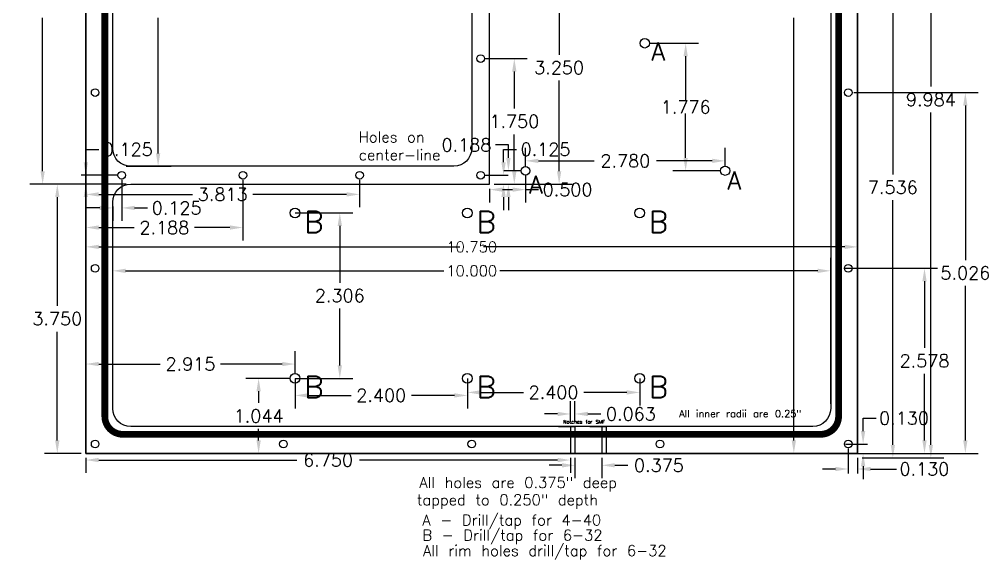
# Model space of a CAD drawing. Extents: x -100 to 12, y -2 to 69.
# Drawn here: x -1.3 to 12.2, y -1.86 to 5.67 of the extents above; entities that cross this region are included whole.
import ezdxf

# ---------------------------------------------------------------- set-up
doc = ezdxf.new("R2010")
doc.units = 0
doc.header["$MEASUREMENT"] = 0
for name, color, linetype in [('BOX', 1, 'CONTINUOUS'), ('BOXDWGTEXT', 7, 'CONTINUOUS'), ('BOXINTERIORHOLES', 7, 'CONTINUOUS'), ('DIMENSIONS', 7, 'CONTINUOUS')]:
    doc.layers.add(name, color=color, linetype=linetype)
doc.styles.get("Standard").update_dxf_attribs({"font": 'txt.shx'})
doc.dimstyles.get("Standard").update_dxf_attribs({"dimtxt": 0.18, "dimasz": 0.18, "dimexe": 0.18, "dimexo": 0.0625, "dimgap": 0.09, "dimtad": 0, "dimtih": 1, "dimtoh": 1, "dimdec": 4, "dimzin": 0, "dimdsep": 46, "dimtxsty": 'Standard', "dimcen": 0.09, "dimadec": 0, "dimazin": 0, "dimtfac": 1, "dimtdec": 4, "dimtofl": 0, "dimtmove": 0, "dimatfit": 3, "dimfxl": 0, "dimtolj": 1, "dimtzin": 0, "dimarcsym": 0})

# ---------------------------------------------------------------- blocks, each defined once
blk = doc.blocks.new('*D14')
at = {"layer": 'DIMENSIONS', "color": 0, "linetype": 'ByBlock'}
for p, q in [((0.1875, 8.125), (0.8121872915185049, 8.125)), ((0.632187291518505, 7.945), (0.6321872915185045, 6.055)), ((0.6321872915185042, 3.805), (0.6321872915185045, 5.695)), ((0.1875, 3.625), (0.812187291518504, 3.625))]:
    blk.add_line(p, q, dxfattribs=at)
for points in [[(0.632187291518505, 8.125), (0.6021872915184989, 7.945), (0.662187291518511, 7.945)], [(0.6321872915185041, 3.625), (0.6021872915184981, 3.805), (0.6621872915185102, 3.805)]]:
    blk.add_solid(points, dxfattribs=at)
at = {"layer": 'DIMENSIONS', "color": 0, "linetype": 'ByBlock', "insert": (0.6321872915185045, 5.875), "char_height": 0.18, "attachment_point": 5}
blk.add_mtext('\\A1;4.500', dxfattribs=at)
blk = doc.blocks.new('*D11')
at = {"layer": 'DIMENSIONS', "color": 0, "linetype": 'ByBlock'}
for p, q in [((-0.0625, 8.375, 1.25), (-1.15632886897841, 8.375, 1.25)), ((-0.9763288689784098, 8.195, 1.25), (-0.9763288689784102, 6.055, 1.25)), ((-0.9763288689784106, 3.555, 1.25), (-0.9763288689784102, 5.695, 1.25)), ((-0.0625, 3.375, 1.25), (-1.156328868978411, 3.375, 1.25))]:
    blk.add_line(p, q, dxfattribs=at)
for points in [[(-0.9763288689784098, 8.375, 1.25), (-1.006328868978416, 8.195, 1.25), (-0.9463288689784037, 8.195, 1.25)], [(-0.9763288689784106, 3.375, 1.25), (-1.006328868978417, 3.555, 1.25), (-0.9463288689784046, 3.555, 1.25)]]:
    blk.add_solid(points, dxfattribs=at)
at = {"layer": 'DIMENSIONS', "color": 0, "linetype": 'ByBlock', "insert": (-0.9763288689784102, 5.875, 1.25), "char_height": 0.18, "attachment_point": 5}
blk.add_mtext('\\A1;5.000', dxfattribs=at)
blk = doc.blocks.new('*D10')
at = {"layer": 'DIMENSIONS', "color": 0, "linetype": 'ByBlock'}
for p, q in [((-0.0625, 3.375), (-0.9523965572137232, 3.375)), ((-0.7723965572137231, 3.195), (-0.7723965572137235, 1.68)), ((-0.7723965572137238, -0.1949999999999997), (-0.7723965572137235, 1.320000000000001)), ((-0.4375, -0.3749999999999999), (-0.9523965572137238, -0.3749999999999998))]:
    blk.add_line(p, q, dxfattribs=at)
for points in [[(-0.7723965572137231, 3.375), (-0.8023965572137292, 3.195), (-0.7423965572137171, 3.195)], [(-0.7723965572137238, -0.3749999999999998), (-0.8023965572137298, -0.1949999999999997), (-0.7423965572137178, -0.1949999999999997)]]:
    blk.add_solid(points, dxfattribs=at)
at = {"layer": 'DIMENSIONS', "color": 0, "linetype": 'ByBlock', "insert": (-0.7723965572137235, 1.5), "char_height": 0.18, "attachment_point": 5}
blk.add_mtext('\\A1;3.750', dxfattribs=at)
blk = doc.blocks.new('*D9')
at = {"layer": 'DIMENSIONS', "color": 0, "linetype": 'ByBlock'}
for p, q in [((8.961066697490711, 12.125), (9.666547717281247, 12.125)), ((9.486547717281248, 11.945), (9.486547717281248, 6.055)), ((9.486547717281246, -0.1950000000000004), (9.486547717281248, 5.695)), ((8.961066697490711, -0.375), (9.666547717281246, -0.3750000000000002))]:
    blk.add_line(p, q, dxfattribs=at)
for points in [[(9.486547717281248, 12.125), (9.456547717281243, 11.945), (9.516547717281254, 11.945)], [(9.486547717281246, -0.3750000000000001), (9.45654771728124, -0.1950000000000004), (9.516547717281252, -0.1950000000000004)]]:
    blk.add_solid(points, dxfattribs=at)
at = {"layer": 'DIMENSIONS', "color": 0, "linetype": 'ByBlock', "insert": (9.486547717281248, 5.875), "char_height": 0.18, "attachment_point": 5}
blk.add_mtext('\\A1;12.500', dxfattribs=at)
blk = doc.blocks.new('*D6')
at = {"layer": 'BOXDWGTEXT', "color": 0, "linetype": 'ByBlock'}
for p, q in [((10.45136104526544, -0.06499999999999924), (10.45136104526544, 0.1150000000000008)), ((10.45136104526544, 0.1150000000000008), (10.63136104526544, 0.1150000000000008)), ((10.20482769649577, -0.2449999999999992), (10.51386104526544, -0.2449999999999992)), ((10.31982769649576, -0.375), (10.51386104526544, -0.375)), ((10.45136104526544, -0.555), (10.45136104526544, -0.735))]:
    blk.add_line(p, q, dxfattribs=at)
for points in [[(10.45136104526544, -0.2449999999999992), (10.48136104526545, -0.06499999999999924), (10.42136104526544, -0.06499999999999924)], [(10.45136104526544, -0.375), (10.48136104526545, -0.555), (10.42136104526544, -0.555)]]:
    blk.add_solid(points, dxfattribs=at)
at = {"layer": 'BOXDWGTEXT', "color": 0, "linetype": 'ByBlock', "insert": (11.02136104526544, 0.1150000000000009), "char_height": 0.18, "attachment_point": 5}
blk.add_mtext('\\A1;0.130', dxfattribs=at)
blk = doc.blocks.new('*D5')
at = {"layer": 'BOXDWGTEXT', "color": 0, "linetype": 'ByBlock'}
for p, q in [((10.19502167120375, 2.202999999999999), (11.48693675199416, 2.202999999999999)), ((11.30693675199416, 2.022999999999999), (11.30693675199416, 1.094)), ((11.30693675199416, -0.1950000000000001), (11.30693675199416, 0.7339999999999997)), ((10.37252167120374, -0.375), (11.48693675199416, -0.3750000000000001))]:
    blk.add_line(p, q, dxfattribs=at)
for points in [[(11.30693675199416, 2.202999999999999), (11.33693675199417, 2.022999999999999), (11.27693675199416, 2.022999999999999)], [(11.30693675199416, -0.3750000000000001), (11.33693675199417, -0.1950000000000001), (11.27693675199416, -0.1950000000000001)]]:
    blk.add_solid(points, dxfattribs=at)
at = {"layer": 'BOXDWGTEXT', "color": 0, "linetype": 'ByBlock', "insert": (11.30693675199416, 0.9139999999999996), "char_height": 0.18, "attachment_point": 5}
blk.add_mtext('\\A1;2.578', dxfattribs=at)
blk = doc.blocks.new('*D4')
at = {"layer": 'BOXDWGTEXT', "color": 0, "linetype": 'ByBlock'}
for p, q in [((10.3225, 4.651), (12.0556862189313, 4.651)), ((11.8756862189313, 4.471), (11.8756862189313, 2.318)), ((11.8756862189313, -0.1950000000000001), (11.8756862189313, 1.958)), ((10.4375, -0.375), (12.0556862189313, -0.3750000000000001))]:
    blk.add_line(p, q, dxfattribs=at)
for points in [[(11.8756862189313, 4.651), (11.90568621893131, 4.471), (11.8456862189313, 4.471)], [(11.8756862189313, -0.3750000000000001), (11.90568621893131, -0.1950000000000001), (11.8456862189313, -0.1950000000000001)]]:
    blk.add_solid(points, dxfattribs=at)
at = {"layer": 'BOXDWGTEXT', "color": 0, "linetype": 'ByBlock', "insert": (11.8756862189313, 2.138), "char_height": 0.18, "attachment_point": 5}
blk.add_mtext('\\A1;5.026', dxfattribs=at)
blk = doc.blocks.new('*D3')
at = {"layer": 'BOXDWGTEXT', "color": 0, "linetype": 'ByBlock'}
for p, q in [((10.3225, 7.098999999999999, 1.25), (11.04566561385327, 7.098999999999999, 1.25)), ((10.86566561385327, 6.919, 1.25), (10.86566561385327, 3.51075, 1.25)), ((10.86566561385327, -0.2575000000000001, 1.25), (10.86566561385327, 3.150749999999999, 1.25)), ((10.4375, -0.4375, 1.25), (11.04566561385327, -0.4375000000000001, 1.25))]:
    blk.add_line(p, q, dxfattribs=at)
for points in [[(10.86566561385327, 7.098999999999999, 1.25), (10.89566561385328, 6.919, 1.25), (10.83566561385326, 6.919, 1.25)], [(10.86566561385327, -0.4375000000000001, 1.25), (10.89566561385328, -0.2575000000000001, 1.25), (10.83566561385326, -0.2575000000000001, 1.25)]]:
    blk.add_solid(points, dxfattribs=at)
at = {"layer": 'BOXDWGTEXT', "color": 0, "linetype": 'ByBlock', "insert": (10.86566561385327, 3.33075, 1.25), "char_height": 0.18, "attachment_point": 5}
blk.add_mtext('\\A1;7.536', dxfattribs=at)
blk = doc.blocks.new('*D2')
at = {"layer": 'BOXDWGTEXT', "color": 0, "linetype": 'ByBlock'}
for p, q in [((10.3225, 9.546999999999999, 1.25), (11.57519097962233, 9.546999999999999, 1.25)), ((11.39519097962233, 9.366999999999999, 1.25), (11.39519097962233, 4.734749999999999, 1.25)), ((11.39519097962233, -0.2575000000000001, 1.25), (11.39519097962233, 4.37475, 1.25)), ((10.5, -0.4375, 1.25), (11.57519097962233, -0.4375000000000001, 1.25))]:
    blk.add_line(p, q, dxfattribs=at)
for points in [[(11.39519097962233, 9.546999999999999, 1.25), (11.42519097962234, 9.366999999999999, 1.25), (11.36519097962232, 9.366999999999999, 1.25)], [(11.39519097962233, -0.4375000000000001, 1.25), (11.42519097962234, -0.2575000000000001, 1.25), (11.36519097962232, -0.2575000000000001, 1.25)]]:
    blk.add_solid(points, dxfattribs=at)
at = {"layer": 'BOXDWGTEXT', "color": 0, "linetype": 'ByBlock', "insert": (11.39519097962233, 4.554749999999999, 1.25), "char_height": 0.18, "attachment_point": 5}
blk.add_mtext('\\A1;9.984', dxfattribs=at)
blk = doc.blocks.new('*D74')
at = {"layer": 'DIMENSIONS', "color": 0, "linetype": 'ByBlock'}
for p, q in [((10.245, -0.3074999999999992, 1.25), (10.245, -0.6558184145004182, 1.25)), ((10.375, -0.4375, 1.25), (10.375, -0.6558184145004182, 1.25)), ((10.065, -0.5933184145004182, 1.25), (9.885000000000002, -0.5933184145004181, 1.25)), ((10.555, -0.5933184145004183, 1.25), (10.735, -0.5933184145004183, 1.25)), ((10.735, -0.5933184145004183, 1.25), (10.915, -0.5933184145004183, 1.25))]:
    blk.add_line(p, q, dxfattribs=at)
for points in [[(10.245, -0.5933184145004182, 1.25), (10.065, -0.6233184145004242, 1.25), (10.065, -0.5633184145004122, 1.25)], [(10.375, -0.5933184145004182, 1.25), (10.555, -0.6233184145004244, 1.25), (10.555, -0.5633184145004123, 1.25)]]:
    blk.add_solid(points, dxfattribs=at)
at = {"layer": 'DIMENSIONS', "color": 0, "linetype": 'ByBlock', "insert": (11.305, -0.5933184145004183, 1.25), "char_height": 0.18, "attachment_point": 5}
blk.add_mtext('\\A1;0.130', dxfattribs=at)
blk = doc.blocks.new('*D75')
at = {"layer": 'DIMENSIONS', "color": 0, "linetype": 'ByBlock'}
for p, q in [((1.530757942277971e-17, 0.3125), (1.530757942277971e-17, 2.348087345958395)), ((10, 0.3124999999999999), (10, 2.348087345958395)), ((0.18, 2.168087345958395), (4.609999999999999, 2.168087345958395)), ((9.82, 2.168087345958395), (5.390000000000001, 2.168087345958395))]:
    blk.add_line(p, q, dxfattribs=at)
for points in [[(1.530757942277971e-17, 2.168087345958395), (0.18, 2.138087345958389), (0.18, 2.198087345958401)], [(10, 2.168087345958395), (9.82, 2.138087345958389), (9.82, 2.198087345958401)]]:
    blk.add_solid(points, dxfattribs=at)
at = {"layer": 'DIMENSIONS', "color": 0, "linetype": 'ByBlock', "insert": (5, 2.168087345958395), "char_height": 0.15, "attachment_point": 5}
blk.add_mtext('\\A1;10.000', dxfattribs=at)
blk = doc.blocks.new('*D107')
at = {"layer": 'DIMENSIONS', "color": 0, "linetype": 'ByBlock'}
for p, q in [((-0.375, 2.2655, -0.5), (-0.375, 2.681893453462743, -0.5)), ((10.375, 2.362790683827509, -0.5), (10.375, 2.681893453462743, -0.5)), ((-0.195, 2.501893453462742, -0.5), (4.835, 2.501893453462742, -0.5)), ((10.195, 2.501893453462742, -0.5), (5.165, 2.501893453462742, -0.5))]:
    blk.add_line(p, q, dxfattribs=at)
for points in [[(-0.375, 2.501893453462742, -0.5), (-0.195, 2.471893453462736, -0.5), (-0.195, 2.531893453462748, -0.5)], [(10.375, 2.501893453462742, -0.5), (10.195, 2.471893453462736, -0.5), (10.195, 2.531893453462748, -0.5)]]:
    blk.add_solid(points, dxfattribs=at)
at = {"layer": 'DIMENSIONS', "color": 0, "linetype": 'ByBlock', "insert": (5, 2.501893453462742, -0.5), "char_height": 0.15, "attachment_point": 5}
blk.add_mtext('\\A1;10.750', dxfattribs=at)
blk = doc.blocks.new('*D81')
at = {"layer": 'DIMENSIONS', "color": 0, "linetype": 'ByBlock'}
for p, q in [((0.125, 3.4375), (0.125, 2.864798720977812)), ((-0.18, 3.044798720977812), (-0.36, 3.044798720977812)), ((-4.592273826833914e-17, 3.0625), (-4.592273826833914e-17, 2.864798720977812)), ((0.3049999999999999, 3.044798720977812), (0.4849999999999999, 3.044798720977812))]:
    blk.add_line(p, q, dxfattribs=at)
for points in [[(-4.592273826833914e-17, 3.044798720977812), (-0.18, 3.014798720977806), (-0.18, 3.074798720977818)], [(0.125, 3.044798720977812), (0.3049999999999999, 3.014798720977806), (0.3049999999999999, 3.074798720977818)]]:
    blk.add_solid(points, dxfattribs=at)
at = {"layer": 'DIMENSIONS', "color": 0, "linetype": 'ByBlock', "insert": (0.89, 3.044798720977812), "char_height": 0.18, "attachment_point": 5}
blk.add_mtext('\\A1;0.125', dxfattribs=at)
blk = doc.blocks.new('*D82')
at = {"layer": 'DIMENSIONS', "color": 0, "linetype": 'ByBlock'}
for p, q in [((-0.3749999999999998, 3.68), (-0.3749999999999998, 3.86)), ((-0.3749999999999998, 3.86), (-0.1949999999999998, 3.86)), ((0.06249999999999995, 3.5), (-0.4374999999999998, 3.5)), ((0.1875, 3.375), (-0.4374999999999998, 3.375)), ((-0.3749999999999998, 3.195), (-0.3749999999999998, 3.015))]:
    blk.add_line(p, q, dxfattribs=at)
for points in [[(-0.3749999999999998, 3.5), (-0.3449999999999938, 3.68), (-0.4050000000000058, 3.68)], [(-0.3749999999999998, 3.375), (-0.3449999999999938, 3.195), (-0.4050000000000059, 3.195)]]:
    blk.add_solid(points, dxfattribs=at)
at = {"layer": 'DIMENSIONS', "color": 0, "linetype": 'ByBlock', "insert": (0.2100000000000002, 3.86), "char_height": 0.18, "attachment_point": 5}
blk.add_mtext('\\A1;0.125', dxfattribs=at)
blk = doc.blocks.new('*D83')
at = {"layer": 'DIMENSIONS', "color": 0, "linetype": 'ByBlock'}
for p, q in [((1.812500000000003, 3.4375), (1.812500000000003, 2.591232293110625)), ((-0.375, 3.312500000000001), (-0.3750000000000002, 2.591232293110626)), ((-0.1950000000000001, 2.771232293110626), (0.2987500000000015, 2.771232293110626)), ((1.632500000000003, 2.771232293110625), (1.138750000000001, 2.771232293110625))]:
    blk.add_line(p, q, dxfattribs=at)
for points in [[(-0.3750000000000002, 2.771232293110626), (-0.1950000000000002, 2.74123229311062), (-0.1950000000000001, 2.801232293110632)], [(1.812500000000003, 2.771232293110625), (1.632500000000003, 2.741232293110619), (1.632500000000003, 2.801232293110631)]]:
    blk.add_solid(points, dxfattribs=at)
at = {"layer": 'DIMENSIONS', "color": 0, "linetype": 'ByBlock', "insert": (0.7187500000000014, 2.771232293110625), "char_height": 0.18, "attachment_point": 5}
blk.add_mtext('\\A1;2.188', dxfattribs=at)
blk = doc.blocks.new('*D84')
at = {"layer": 'DIMENSIONS', "color": 0, "linetype": 'ByBlock'}
for p, q in [((3.437500000000003, 3.4375), (3.437500000000003, 3.053207087356775)), ((-0.375, 3.3125), (-0.375, 3.053207087356775)), ((-0.195, 3.233207087356775), (1.111250000000002, 3.233207087356775)), ((3.257500000000003, 3.233207087356775), (1.951250000000002, 3.233207087356775))]:
    blk.add_line(p, q, dxfattribs=at)
for points in [[(-0.375, 3.233207087356775), (-0.195, 3.203207087356769), (-0.195, 3.263207087356781)], [(3.437500000000003, 3.233207087356775), (3.257500000000003, 3.203207087356769), (3.257500000000003, 3.263207087356781)]]:
    blk.add_solid(points, dxfattribs=at)
at = {"layer": 'DIMENSIONS', "color": 0, "linetype": 'ByBlock', "insert": (1.531250000000002, 3.233207087356775), "char_height": 0.18, "attachment_point": 5}
blk.add_mtext('\\A1;3.813', dxfattribs=at)
blk = doc.blocks.new('*D85')
at = {"layer": 'DIMENSIONS', "color": 0, "linetype": 'ByBlock'}
for p, q in [((5.443309694721387, 3.68), (5.443309694721387, 3.86)), ((5.443309694721387, 3.86), (5.623309694721387, 3.86)), ((5.187500000000006, 3.5), (5.505809694721387, 3.5)), ((5.312500000000006, 3.375), (5.505809694721387, 3.375)), ((5.443309694721387, 3.195), (5.443309694721387, 3.015))]:
    blk.add_line(p, q, dxfattribs=at)
for points in [[(5.443309694721387, 3.5), (5.473309694721393, 3.68), (5.413309694721382, 3.68)], [(5.443309694721387, 3.375), (5.473309694721393, 3.195), (5.413309694721382, 3.195)]]:
    blk.add_solid(points, dxfattribs=at)
at = {"layer": 'DIMENSIONS', "color": 0, "linetype": 'ByBlock', "insert": (6.028309694721387, 3.86), "char_height": 0.18, "attachment_point": 5}
blk.add_mtext('\\A1;0.125', dxfattribs=at)
blk = doc.blocks.new('*D86')
at = {"layer": 'DIMENSIONS', "color": 0, "linetype": 'ByBlock'}
for p, q in [((5.187500000000006, 5.125, 1.25), (5.773139357720138, 5.125, 1.25)), ((5.593139357720138, 4.945, 1.25), (5.593139357720138, 4.43, 1.25)), ((5.593139357720138, 3.555, 1.25), (5.593139357720138, 4.07, 1.25)), ((5.312500000000006, 3.375, 1.25), (5.773139357720138, 3.375, 1.25))]:
    blk.add_line(p, q, dxfattribs=at)
for points in [[(5.593139357720138, 5.125, 1.25), (5.623139357720143, 4.945, 1.25), (5.563139357720131, 4.945, 1.25)], [(5.593139357720138, 3.375, 1.25), (5.623139357720143, 3.555, 1.25), (5.563139357720131, 3.555, 1.25)]]:
    blk.add_solid(points, dxfattribs=at)
at = {"layer": 'DIMENSIONS', "color": 0, "linetype": 'ByBlock', "insert": (5.593139357720138, 4.25, 1.25), "char_height": 0.18, "attachment_point": 5}
blk.add_mtext('\\A1;1.750', dxfattribs=at)
blk = doc.blocks.new('*D87')
at = {"layer": 'DIMENSIONS', "color": 0, "linetype": 'ByBlock'}
for p, q in [((5.187500000000006, 6.625, 1.25), (6.397429620214934, 6.625, 1.25)), ((6.217429620214935, 6.444999999999999, 1.25), (6.217429620214935, 5.18, 1.25)), ((6.217429620214935, 3.555, 1.25), (6.217429620214935, 4.82, 1.25)), ((5.312500000000006, 3.375, 1.25), (6.397429620214934, 3.375, 1.25))]:
    blk.add_line(p, q, dxfattribs=at)
for points in [[(6.217429620214935, 6.625, 1.25), (6.24742962021494, 6.444999999999999, 1.25), (6.187429620214928, 6.444999999999999, 1.25)], [(6.217429620214935, 3.375, 1.25), (6.24742962021494, 3.555, 1.25), (6.187429620214928, 3.555, 1.25)]]:
    blk.add_solid(points, dxfattribs=at)
at = {"layer": 'DIMENSIONS', "color": 0, "linetype": 'ByBlock', "insert": (6.217429620214935, 5, 1.25), "char_height": 0.18, "attachment_point": 5}
blk.add_mtext('\\A1;3.250', dxfattribs=at)
blk = doc.blocks.new('*D88')
at = {"layer": 'DIMENSIONS', "color": 0, "linetype": 'ByBlock'}
for p, q in [((-0.375, -0.4375), (-0.375, -0.6485656572965091)), ((-0.195, -0.4685656572965091), (2.56500043675483, -0.4685656572965091)), ((6.19500087350966, -0.4685656572965091), (3.43500043675483, -0.4685656572965091)), ((6.375000873509659, -0.4375), (6.375000873509659, -0.6485656572965091))]:
    blk.add_line(p, q, dxfattribs=at)
for points in [[(-0.375, -0.4685656572965091), (-0.195, -0.498565657296515), (-0.195, -0.4385656572965031)], [(6.375000873509659, -0.4685656572965091), (6.19500087350966, -0.498565657296515), (6.19500087350966, -0.4385656572965031)]]:
    blk.add_solid(points, dxfattribs=at)
at = {"layer": 'DIMENSIONS', "color": 0, "linetype": 'ByBlock', "insert": (3.00000043675483, -0.4685656572965091), "char_height": 0.18, "attachment_point": 5}
blk.add_mtext('\\A1;6.750', dxfattribs=at)
blk = doc.blocks.new('*D95')
at = {"layer": 'BOXINTERIORHOLES', "color": 0, "linetype": 'ByBlock'}
for p, q in [((2.54, 2.975000000000001), (3.342766807264071, 2.975000000000001)), ((3.162766807264071, 2.795000000000001), (3.162766807264071, 2.002000000000001)), ((3.16276680726407, 0.8490000000000005), (3.16276680726407, 1.642000000000001)), ((2.54, 0.6690000000000005), (3.34276680726407, 0.6690000000000004))]:
    blk.add_line(p, q, dxfattribs=at)
for points in [[(3.162766807264071, 2.975000000000001), (3.132766807264065, 2.795000000000001), (3.192766807264077, 2.795000000000001)], [(3.16276680726407, 0.6690000000000004), (3.132766807264064, 0.8490000000000005), (3.192766807264076, 0.8490000000000005)]]:
    blk.add_solid(points, dxfattribs=at)
at = {"layer": 'BOXINTERIORHOLES', "color": 0, "linetype": 'ByBlock', "insert": (3.162766807264071, 1.822000000000001), "char_height": 0.18, "attachment_point": 5}
blk.add_mtext('\\A1;2.306', dxfattribs=at)
blk = doc.blocks.new('*D94')
at = {"layer": 'BOXINTERIORHOLES', "color": 0, "linetype": 'ByBlock'}
for p, q in [((2.54, 0.6690000000000005), (2.54, 0.2519818014519665)), ((4.940000000000002, 0.6690000000000005), (4.940000000000002, 0.2519818014519665)), ((2.72, 0.4319818014519665), (3.320000000000001, 0.4319818014519665)), ((4.760000000000002, 0.4319818014519665), (4.160000000000001, 0.4319818014519665))]:
    blk.add_line(p, q, dxfattribs=at)
for points in [[(2.54, 0.4319818014519665), (2.72, 0.4019818014519605), (2.72, 0.4619818014519725)], [(4.940000000000002, 0.4319818014519665), (4.760000000000002, 0.4019818014519605), (4.760000000000002, 0.4619818014519725)]]:
    blk.add_solid(points, dxfattribs=at)
at = {"layer": 'BOXINTERIORHOLES', "color": 0, "linetype": 'ByBlock', "insert": (3.740000000000001, 0.4319818014519665), "char_height": 0.18, "attachment_point": 5}
blk.add_mtext('\\A1;2.400', dxfattribs=at)
blk = doc.blocks.new('*D96')
at = {"layer": 'BOXINTERIORHOLES', "color": 0, "linetype": 'ByBlock'}
for p, q in [((4.940000000000002, 0.6690000000000005), (4.940000000000002, 0.2938696642258109)), ((7.340000000000001, 0.6690000000000005), (7.340000000000001, 0.2938696642258109)), ((5.120000000000002, 0.4738696642258109), (5.720000000000002, 0.4738696642258109)), ((7.16, 0.4738696642258109), (6.560000000000001, 0.4738696642258109))]:
    blk.add_line(p, q, dxfattribs=at)
for points in [[(4.940000000000002, 0.4738696642258109), (5.120000000000002, 0.4438696642258049), (5.120000000000002, 0.5038696642258169)], [(7.340000000000001, 0.4738696642258109), (7.16, 0.4438696642258049), (7.16, 0.5038696642258169)]]:
    blk.add_solid(points, dxfattribs=at)
at = {"layer": 'BOXINTERIORHOLES', "color": 0, "linetype": 'ByBlock', "insert": (6.140000000000001, 0.4738696642258109), "char_height": 0.18, "attachment_point": 5}
blk.add_mtext('\\A1;2.400', dxfattribs=at)
blk = doc.blocks.new('*D97')
at = {"layer": 'BOXINTERIORHOLES', "color": 0, "linetype": 'ByBlock'}
for p, q in [((2.4775, 0.6690000000000005), (1.851831922128183, 0.6690000000000006)), ((2.031831922128184, 0.4890000000000006), (2.031831922128184, 0.3270000000000002)), ((2.031831922128184, -0.1950000000000001), (2.031831922128184, -0.03299999999999979)), ((-0.3125, -0.375), (2.211831922128184, -0.3750000000000002))]:
    blk.add_line(p, q, dxfattribs=at)
for points in [[(2.031831922128184, 0.6690000000000006), (2.06183192212819, 0.4890000000000006), (2.001831922128178, 0.4890000000000006)], [(2.031831922128184, -0.3750000000000002), (2.06183192212819, -0.1950000000000001), (2.001831922128178, -0.1950000000000001)]]:
    blk.add_solid(points, dxfattribs=at)
at = {"layer": 'BOXINTERIORHOLES', "color": 0, "linetype": 'ByBlock', "insert": (2.031831922128184, 0.1470000000000002), "char_height": 0.18, "attachment_point": 5}
blk.add_mtext('\\A1;1.044', dxfattribs=at)
blk = doc.blocks.new('*D98')
at = {"layer": 'BOXINTERIORHOLES', "color": 0, "linetype": 'ByBlock'}
for p, q in [((-0.375, -0.3125), (-0.375, 1.049160832057932)), ((2.54, 0.7315000000000005), (2.54, 1.049160832057932)), ((-0.195, 0.8691608320579318), (0.6625000000000001, 0.8691608320579318)), ((2.36, 0.8691608320579318), (1.5025, 0.8691608320579318))]:
    blk.add_line(p, q, dxfattribs=at)
for points in [[(-0.375, 0.8691608320579318), (-0.195, 0.8391608320579258), (-0.195, 0.8991608320579378)], [(2.54, 0.8691608320579318), (2.36, 0.8391608320579258), (2.36, 0.8991608320579378)]]:
    blk.add_solid(points, dxfattribs=at)
at = {"layer": 'BOXINTERIORHOLES', "color": 0, "linetype": 'ByBlock', "insert": (1.0825, 0.8691608320579318), "char_height": 0.18, "attachment_point": 5}
blk.add_mtext('\\A1;2.915', dxfattribs=at)
blk = doc.blocks.new('*D99')
at = {"layer": 'BOXINTERIORHOLES', "color": 0, "linetype": 'ByBlock'}
for p, q in [((5.750005034043919, 3.500033193214579), (5.750005034043919, 3.119812618412042)), ((5.250000000000006, 3.3125), (5.250000000000006, 3.119812618412042)), ((5.430000000000006, 3.299812618412043), (5.570005034043919, 3.299812618412043)), ((5.750005034043919, 3.299812618412043), (5.930005034043918, 3.299812618412043))]:
    blk.add_line(p, q, dxfattribs=at)
for points in [[(5.250000000000006, 3.299812618412043), (5.430000000000006, 3.269812618412037), (5.430000000000006, 3.329812618412049)], [(5.750005034043919, 3.299812618412043), (5.570005034043919, 3.269812618412037), (5.570005034043919, 3.329812618412049)]]:
    blk.add_solid(points, dxfattribs=at)
at = {"layer": 'BOXINTERIORHOLES', "color": 0, "linetype": 'ByBlock', "insert": (6.335005034043919, 3.299812618412043), "char_height": 0.18, "attachment_point": 5}
blk.add_mtext('\\A1;0.500', dxfattribs=at)
blk = doc.blocks.new('*D100')
at = {"layer": 'BOXINTERIORHOLES', "color": 0, "linetype": 'ByBlock'}
for p, q in [((5.511390343140165, 3.922533193214579, 1.25), (5.331390343140165, 3.922533193214579, 1.25)), ((5.511390343140165, 3.742533193214579, 1.25), (5.511390343140165, 3.922533193214579, 1.25)), ((5.687505034043919, 3.562533193214579, 1.25), (5.448890343140165, 3.562533193214579, 1.25)), ((5.312500000000006, 3.375, 1.25), (5.573890343140165, 3.375, 1.25)), ((5.511390343140165, 3.195, 1.25), (5.511390343140165, 3.015, 1.25))]:
    blk.add_line(p, q, dxfattribs=at)
for points in [[(5.511390343140165, 3.562533193214579, 1.25), (5.541390343140171, 3.742533193214579, 1.25), (5.481390343140159, 3.742533193214579, 1.25)], [(5.511390343140165, 3.375, 1.25), (5.54139034314017, 3.195, 1.25), (5.481390343140158, 3.195, 1.25)]]:
    blk.add_solid(points, dxfattribs=at)
at = {"layer": 'BOXINTERIORHOLES', "color": 0, "linetype": 'ByBlock', "insert": (4.926390343140165, 3.922533193214579, 1.25), "char_height": 0.18, "attachment_point": 5}
blk.add_mtext('\\A1;0.188', dxfattribs=at)
blk = doc.blocks.new('*D109')
at = {"layer": 'BOXINTERIORHOLES', "color": 0, "linetype": 'ByBlock'}
for p, q in [((5.750005034043919, 3.625033193214579, -0.0625), (5.750005034043919, 3.880340904136379, -0.0625)), ((8.53000503404392, 3.625033193214579, -0.0625), (8.53000503404392, 3.880340904136379, -0.0625)), ((5.930005034043918, 3.700340904136379, -0.0625), (6.70500503404392, 3.700340904136379, -0.0625)), ((8.350005034043921, 3.700340904136379, -0.0625), (7.575005034043919, 3.700340904136379, -0.0625))]:
    blk.add_line(p, q, dxfattribs=at)
for points in [[(5.750005034043919, 3.700340904136379, -0.0625), (5.930005034043918, 3.670340904136373, -0.0625), (5.930005034043918, 3.730340904136385, -0.0625)], [(8.53000503404392, 3.700340904136379, -0.0625), (8.350005034043921, 3.670340904136373, -0.0625), (8.350005034043921, 3.730340904136385, -0.0625)]]:
    blk.add_solid(points, dxfattribs=at)
at = {"layer": 'BOXINTERIORHOLES', "color": 0, "linetype": 'ByBlock', "insert": (7.14000503404392, 3.700340904136379, -0.0625), "char_height": 0.18, "attachment_point": 5}
blk.add_mtext('\\A1;2.780', dxfattribs=at)
blk = doc.blocks.new('*D108')
at = {"layer": 'BOXINTERIORHOLES', "color": 0, "linetype": 'ByBlock'}
for p, q in [((7.47291047000025, 5.338425254530968, -0.0625), (8.159762336557586, 5.338425254530968, -0.0625)), ((7.979762336557586, 5.158425254530968, -0.0625), (7.979762336557586, 4.540479223872773, -0.0625)), ((7.979762336557586, 3.742533193214579, -0.0625), (7.979762336557586, 4.360479223872773, -0.0625)), ((8.46750503404392, 3.562533193214579, -0.0625), (7.799762336557587, 3.562533193214579, -0.0625))]:
    blk.add_line(p, q, dxfattribs=at)
for points in [[(7.979762336557586, 5.338425254530968, -0.0625), (7.949762336557581, 5.158425254530968, -0.0625), (8.009762336557593, 5.158425254530968, -0.0625)], [(7.979762336557586, 3.562533193214579, -0.0625), (7.949762336557581, 3.742533193214579, -0.0625), (8.009762336557593, 3.742533193214579, -0.0625)]]:
    blk.add_solid(points, dxfattribs=at)
at = {"layer": 'BOXINTERIORHOLES', "color": 0, "linetype": 'ByBlock', "insert": (7.979762336557586, 4.450479223872773, -0.0625), "char_height": 0.18, "attachment_point": 5}
blk.add_mtext('\\A1;1.776', dxfattribs=at)
blk = doc.blocks.new('*D105')
at = {"layer": 'BOXDWGTEXT', "color": 0, "linetype": 'ByBlock'}
for p, q in [((6.375000873509659, 0.0625, 1.25), (6.375000873509659, 0.3536091255974625, 1.25)), ((6.43750087350966, 0.0625, 1.25), (6.43750087350966, 0.3536091255974625, 1.25)), ((6.19500087350966, 0.1736091255974625, 1.25), (6.015000873509659, 0.1736091255974625, 1.25)), ((6.61750087350966, 0.1736091255974625, 1.25), (6.79750087350966, 0.1736091255974625, 1.25))]:
    blk.add_line(p, q, dxfattribs=at)
for points in [[(6.375000873509659, 0.1736091255974625, 1.25), (6.19500087350966, 0.1436091255974565, 1.25), (6.19500087350966, 0.2036091255974685, 1.25)], [(6.43750087350966, 0.1736091255974625, 1.25), (6.61750087350966, 0.1436091255974565, 1.25), (6.61750087350966, 0.2036091255974685, 1.25)]]:
    blk.add_solid(points, dxfattribs=at)
at = {"layer": 'BOXDWGTEXT', "color": 0, "linetype": 'ByBlock', "insert": (7.21750087350966, 0.1736091255974625, 1.25), "char_height": 0.18, "attachment_point": 5}
blk.add_mtext('\\A1;0.063', dxfattribs=at)
blk = doc.blocks.new('*D106')
at = {"layer": 'BOXDWGTEXT', "color": 0, "linetype": 'ByBlock'}
for p, q in [((6.43750087350966, -0.4375, 1.25), (6.43750087350966, -0.7220026525929659, 1.25)), ((6.812500873509659, -0.4375, 1.25), (6.812500873509659, -0.7220026525929659, 1.25)), ((6.25750087350966, -0.542002652592966, 1.25), (6.07750087350966, -0.542002652592966, 1.25)), ((6.992500873509659, -0.542002652592966, 1.25), (7.172500873509659, -0.542002652592966, 1.25))]:
    blk.add_line(p, q, dxfattribs=at)
for points in [[(6.43750087350966, -0.542002652592966, 1.25), (6.25750087350966, -0.572002652592972, 1.25), (6.25750087350966, -0.51200265259296, 1.25)], [(6.812500873509659, -0.542002652592966, 1.25), (6.992500873509659, -0.572002652592972, 1.25), (6.992500873509659, -0.51200265259296, 1.25)]]:
    blk.add_solid(points, dxfattribs=at)
at = {"layer": 'BOXDWGTEXT', "color": 0, "linetype": 'ByBlock', "insert": (7.607500873509659, -0.542002652592966, 1.25), "char_height": 0.18, "attachment_point": 5}
blk.add_mtext('\\A1;0.375', dxfattribs=at)

msp = doc.modelspace()

# ---------------------------------------------------------------- linework, layer by layer
at = {"layer": 'BOX'}
for p, q in [((6.375000873509659, 0, 1.25), (6.375000873509659, -0.375, 1.25)), ((6.375187300358307, 0, 1.25), (6.375187300358307, 0, 1.102289725654398)), ((6.43750087350966, 0, 1.25), (6.43750087350966, -0.375, 1.25)), ((6.437687300358307, 0, 1.25), (6.437687300358307, 0, 0.9986616217417089)), ((6.812500873509659, 0, 1.25), (6.812500873509659, -0.375, 1.25)), ((6.812500873509659, 0, 1.25), (6.812500873509659, 0, 1.102289725654398)), ((6.87500087350966, 0, 1.25), (6.87500087350966, -0.375, 1.25)), ((6.875000873509659, 0, 1.25), (6.875000873509659, 0, 0.9986616217417089))]:
    msp.add_line(p, q, dxfattribs=at)
msp.add_lwpolyline([(-0.375, -0.375), (10.375, -0.375), (10.375, 12.125), (-0.375, 12.125)], close=True, dxfattribs=at)
at = {"layer": 'BOX', "const_width": 0.09400000000000001, "elevation": 1.25}
msp.add_lwpolyline([(0.1399999999999999, 11.86), (9.86, 11.86, -0.414213562373095), (10.11, 11.61), (10.11, 0.14, -0.414213562373095), (9.86, -0.11), (0.14, -0.11, -0.414213562373095), (-0.11, 0.14), (-0.1100000000000001, 11.61, -0.414213562373095)], format="xyb", close=True, dxfattribs=at)
at = {"layer": 'BOX'}
msp.add_lwpolyline([(2.414523148089152, 8.375), (0.25, 8.375, -0.414213562373095), (1.430431275760664e-17, 8.625), (-4.592273826833914e-17, 11.5, -0.414213562373095), (0.25, 11.75), (9.75, 11.75, -0.414213562373095), (10, 11.5), (10, 0.25, -0.414213562373095), (9.75, 3.061515884555943e-17), (0.25, 7.850040729630621e-19, -0.414213562373095), (1.530757942277971e-17, 0.25), (-4.592273826833914e-17, 3.125, -0.414213562373095), (0.25, 3.375), (2.698028302728327, 3.375)], format="xyb", dxfattribs=at)
msp.add_lwpolyline([(2.698028302728327, 3.375), (5.250000000000006, 3.375), (5.250000000000006, 8.375), (2.414523148089152, 8.375)], dxfattribs=at)
at = {"layer": 'BOX', "elevation": 1.25}
msp.add_lwpolyline([(0.2499999999999999, 8.125), (4.750000000000006, 8.125, -0.414213562373095), (5.000000000000006, 7.875), (5.000000000000006, 3.875, -0.414213562373095), (4.750000000000006, 3.625), (0.2499999999999999, 3.625, -0.414213562373095), (-7.653789711389856e-18, 3.875), (-6.888410740250871e-17, 7.875, -0.414213562373095)], format="xyb", close=True, dxfattribs=at)
at = {"layer": 'BOX'}
for centre, radius in [((7.41041047000025, 5.338425254530968), 0.06565262443420039), ((5.125000000000006, 5.125, 1.25), 0.05300000000000082), ((-0.245000000000001, 4.651, 1.25), 0.05300000000000082), ((10.245, 4.651, 1.25), 0.05300000000000082), ((0.125, 3.5), 0.05300000000000081), ((1.812500000000003, 3.5), 0.05300000000000082), ((3.437500000000003, 3.5), 0.05300000000000082), ((5.125000000000006, 3.5, 1.25), 0.05300000000000082), ((5.750005034043919, 3.562533193214579), 0.0600000000000005), ((8.53000503404392, 3.562533193214579), 0.06400294598201128), ((2.54, 2.975000000000001), 0.06778935404957487), ((4.940000000000002, 2.975000000000001), 0.06778935404957487), ((7.340000000000001, 2.975000000000001), 0.06778935404957487), ((-0.245000000000001, 2.202999999999999, 1.25), 0.05300000000000082), ((10.245, 2.202999999999999, 1.25), 0.05300000000000082), ((2.54, 0.6690000000000005), 0.06778935404957487), ((4.940000000000002, 0.6690000000000005), 0.06778935404957487), ((7.340000000000001, 0.6690000000000005), 0.06778935404957487), ((-0.245, -0.2449999999999992, 1.25), 0.05299999999999994), ((2.3775, -0.2449999999999992, 1.25), 0.05299999999999994), ((5, -0.2449999999999992, 1.25), 0.05299999999999994), ((7.6225, -0.2449999999999992, 1.25), 0.05299999999999994), ((10.245, -0.2449999999999992, 1.25), 0.05300000000000082)]:
    msp.add_circle(centre, radius, dxfattribs=at)
at = {"layer": 'BOX', "extrusion": (0, -1, 0)}
for centre, radius, start, end in [((6.322654764624225, 0.9999448979174602), 0.1150396934764523, 62.82904202196406, 359.360848142358), ((6.759968337775578, 0.9999448979174602), 0.1150396934764518, 62.82904202196445, 359.3608481423584)]:
    msp.add_arc(centre, radius, start, end, dxfattribs=at)

# ---------------------------------------------------------------- texts
at = {"layer": 'BOX'}
msp.add_text('Notches for SMF', height=0.04999999999999988, dxfattribs=at).set_placement((6.273876054284484, 0.03851513503424553, 1.25))
at = {"layer": 'BOXDWGTEXT'}
for s, height, p in [('A', 0.25, (7.501828139326694, 5.099068898888543)), ('A', 0.25, (8.562043843600781, 3.300488686280718)), ('A', 0.25, (5.797910043171912, 3.243691416408891)), ('B', 0.3, (2.665194299300887, 2.699562899711173)), ('B', 0.3, (5.065194299300886, 2.699562899711173)), ('B', 0.3, (7.465194299300887, 2.699562899711173)), ('B', 0.3, (2.665194299300887, 0.3995628997111726)), ('B', 0.3, (5.065194299300886, 0.3995628997111726)), ('B', 0.3, (7.465194299300887, 0.3995628997111726)), ('All inner radii are 0.25"', 0.1, (7.888966682389123, 0.1273577014364426)), ('A - Drill/tap for 4-40', 0.15, (4.31379834722369, -1.380381450054696)), ('B - Drill/tap for 6-32', 0.15, (4.31379834722369, -1.590168312134728)), ('All rim holes drill/tap for 6-32', 0.15, (4.32048518296357, -1.806022137579853))]:
    msp.add_text(s, height=height, dxfattribs=at).set_placement(p)
at = {"layer": 'DIMENSIONS'}
for s, height, p in [('Holes on', 0.1500000000000002, (3.425847707513193, 3.958390376435954)), ('center-line', 0.1500000000000002, (3.425847707513193, 3.708390476435954)), ('All holes are 0.375" deep', 0.15, (4.27028574998082, -0.8562497273174525)), ('tapped to 0.250" depth', 0.15, (4.236146118310796, -1.097880148643278))]:
    msp.add_text(s, height=height, dxfattribs=at).set_placement(p)

# ---------------------------------------------------------------- dimensions: what is measured, and where the dimension line sits
at = {"layer": 'BOXDWGTEXT'}
for base, p1, p2, picture, middle in [((11.39519097962233, 9.546999999999999, 1.25), (10.4375, -0.4375, 1.25), (10.26, 9.546999999999999, 1.25), '*D2', (11.39519097962233, 4.554749999999999, 1.25)), ((10.86566561385327, 7.098999999999999, 1.25), (10.375, -0.4375, 1.25), (10.26, 7.098999999999999, 1.25), '*D3', (10.86566561385327, 3.33075, 1.25)), ((11.8756862189313, 4.651), (10.375, -0.375), (10.26, 4.651, 1.25), '*D4', (11.8756862189313, 2.138)), ((11.30693675199416, 2.202999999999999), (10.31002167120374, -0.375), (10.13252167120375, 2.202999999999999, 1.25), '*D5', (11.30693675199416, 0.9139999999999996)), ((10.45136104526544, -0.2449999999999992), (10.25732769649576, -0.375), (10.14232769649577, -0.2449999999999992, 1.25), '*D6', (11.02136104526544, 0.1150000000000009))]:
    dim = msp.add_linear_dim(base=base, p1=p1, p2=p2, angle=90, dimstyle='Standard', override={"dimdec": 3, "dimtdec": 3}, dxfattribs=at)
    dim.commit()
    dim.dimension.update_dxf_attribs({"geometry": picture, "text_midpoint": middle})
for base, p1, p2, picture, middle in [((6.43750087350966, 0.1736091255974625, 1.25), (6.375000873509659, 0, 1.25), (6.43750087350966, 0, 1.25), '*D105', (7.21750087350966, 0.1736091255974625, 1.25)), ((6.812500873509659, -0.542002652592966, 1.25), (6.43750087350966, -0.375, 1.25), (6.812500873509659, -0.375, 1.25), '*D106', (7.607500873509659, -0.542002652592966, 1.25))]:
    dim = msp.add_linear_dim(base=base, p1=p1, p2=p2, dimstyle='Standard', override={"dimdec": 3, "dimtdec": 3}, dxfattribs=at)
    dim.commit()
    dim.dimension.update_dxf_attribs({"geometry": picture, "text_midpoint": middle})
at = {"layer": 'BOXINTERIORHOLES'}
for base, p1, p2, angle, picture, middle in [((7.979762336557586, 3.562533193214579, -0.0625), (7.41041047000025, 5.338425254530968, -0.0625), (8.53000503404392, 3.562533193214579, -0.0625), 90, '*D108', (7.979762336557586, 4.450479223872773, -0.0625)), ((5.511390343140165, 3.562533193214579, 1.25), (5.250000000000006, 3.375, 1.25), (5.750005034043919, 3.562533193214579, -0.0625), 270, '*D100', (4.926390343140165, 3.922533193214579, 1.25)), ((3.16276680726407, 0.6690000000000004), (2.4775, 2.975000000000001), (2.4775, 0.6690000000000005), 90, '*D95', (3.162766807264071, 1.822000000000001)), ((2.031831922128184, 0.6690000000000006), (-0.375, -0.375), (2.54, 0.6690000000000005), 90, '*D97', (2.031831922128184, 0.1470000000000002))]:
    dim = msp.add_linear_dim(base=base, p1=p1, p2=p2, angle=angle, dimstyle='Standard', override={"dimdec": 3, "dimtdec": 3}, dxfattribs=at)
    dim.commit()
    dim.dimension.update_dxf_attribs({"geometry": picture, "text_midpoint": middle})
for base, p1, p2, picture, middle in [((8.53000503404392, 3.700340904136379, -0.0625), (5.750005034043919, 3.562533193214579, -0.0625), (8.53000503404392, 3.562533193214579, -0.0625), '*D109', (7.14000503404392, 3.700340904136379, -0.0625)), ((5.750005034043919, 3.299812618412043), (5.250000000000006, 3.375), (5.750005034043919, 3.562533193214579, -0.0625), '*D99', (6.335005034043919, 3.299812618412043)), ((2.54, 0.8691608320579318), (-0.375, -0.375), (2.54, 0.6690000000000005), '*D98', (1.0825, 0.8691608320579318)), ((4.940000000000002, 0.4319818014519665), (2.54, 0.7315000000000005), (4.940000000000002, 0.7315000000000005), '*D94', (3.740000000000001, 0.4319818014519665)), ((7.340000000000001, 0.4738696642258109), (4.940000000000002, 0.7315000000000005), (7.340000000000001, 0.7315000000000005), '*D96', (6.140000000000001, 0.4738696642258109))]:
    dim = msp.add_linear_dim(base=base, p1=p1, p2=p2, dimstyle='Standard', override={"dimdec": 3, "dimtdec": 3}, dxfattribs=at)
    dim.commit()
    dim.dimension.update_dxf_attribs({"geometry": picture, "text_midpoint": middle})
at = {"layer": 'DIMENSIONS'}
for base, p1, p2, angle, override, picture, middle in [((9.486547717281246, -0.3750000000000001), (8.898566697490711, 12.125), (8.898566697490711, -0.375, 1.25), 90, {"dimdec": 3}, '*D9', (9.486547717281248, 5.875)), ((-0.9763288689784106, 3.375, 1.25), (-1.003266665173076e-18, 8.375, 1.25), (0, 3.375), 90, {"dimdec": 3}, '*D11', (-0.9763288689784102, 5.875, 1.25)), ((0.6321872915185041, 3.625), (0.125, 8.125), (0.125, 3.625), 90, {"dimdec": 3, "dimtdec": 3}, '*D14', (0.6321872915185045, 5.875)), ((6.217429620214935, 6.625, 1.25), (5.250000000000006, 3.375, 1.25), (5.125000000000006, 6.625, 1.25), 90, {"dimdec": 3, "dimtdec": 3}, '*D87', (6.217429620214935, 5, 1.25)), ((5.593139357720138, 5.125, 1.25), (5.250000000000006, 3.375, 1.25), (5.125000000000006, 5.125, 1.25), 90, {"dimdec": 3, "dimtdec": 3}, '*D86', (5.593139357720138, 4.25, 1.25)), ((-0.3749999999999998, 3.5), (0.25, 3.375), (0.125, 3.5, 0.4), 90, {"dimdec": 3, "dimtdec": 3}, '*D82', (0.2100000000000002, 3.86)), ((5.443309694721387, 3.5), (5.250000000000006, 3.375), (5.125000000000006, 3.5, 1.25), 90, {"dimdec": 3, "dimtdec": 3}, '*D85', (6.028309694721387, 3.86)), ((1.812500000000003, 2.771232293110625), (-0.375, 3.375000000000001), (1.812500000000003, 3.5, 0.825), 180, {"dimdec": 3, "dimtdec": 3}, '*D83', (0.7187500000000014, 2.771232293110625)), ((-0.7723965572137238, -0.3749999999999998), (0, 3.375), (-0.375, -0.375), 90, {"dimdec": 3}, '*D10', (-0.7723965572137235, 1.5))]:
    dim = msp.add_linear_dim(base=base, p1=p1, p2=p2, angle=angle, dimstyle='Standard', override=override, dxfattribs=at)
    dim.commit()
    dim.dimension.update_dxf_attribs({"geometry": picture, "text_midpoint": middle})
for base, p1, p2, override, picture, middle in [((3.437500000000003, 3.233207087356775), (-0.375, 3.375), (3.437500000000003, 3.5, 0.825), {"dimdec": 3, "dimtdec": 3}, '*D84', (1.531250000000002, 3.233207087356775)), ((0.125, 3.044798720977812), (-4.592273826833914e-17, 3.125), (0.125, 3.5, 0.4), {"dimdec": 3, "dimtdec": 3}, '*D81', (0.89, 3.044798720977812)), ((10.375, 2.501893453462742, -0.5), (-0.375, 2.203, -0.5), (10.375, 2.300290683827509), {"dimtxt": 0.15, "dimdec": 3, "dimtdec": 3}, '*D107', (5, 2.501893453462742, -0.5)), ((10, 2.168087345958395), (1.530757942277971e-17, 0.25), (10, 0.2499999999999999), {"dimtxt": 0.15, "dimdec": 3, "dimtdec": 3}, '*D75', (5, 2.168087345958395)), ((10.375, -0.5933184145004182, 1.25), (10.245, -0.2449999999999992, 1.25), (10.375, -0.375, 1.25), {"dimdec": 3, "dimtdec": 3}, '*D74', (11.305, -0.5933184145004183, 1.25)), ((6.375000873509659, -0.4685656572965091), (-0.375, -0.375), (6.375000873509659, -0.375, 1.25), {"dimdec": 3, "dimtdec": 3}, '*D88', (3.00000043675483, -0.4685656572965091))]:
    dim = msp.add_linear_dim(base=base, p1=p1, p2=p2, dimstyle='Standard', override=override, dxfattribs=at)
    dim.commit()
    dim.dimension.update_dxf_attribs({"geometry": picture, "text_midpoint": middle})

# ---------------------------------------------------------------- meshes
at = {"layer": 'BOX'}
mesh = msp.add_polymesh((6, 3), dxfattribs=at)
for k, corner in enumerate([(10.375, -0.375), (10.375, -0.375, -0.5), (10.375, -0.375, -0.5), (-0.375, -0.375), (-0.375, -0.375, -0.5), (-0.375, -0.375, -0.5), (-0.375, 12.125), (-0.375, 12.125, -0.5), (-0.375, -0.375, -0.5), (10.375, 12.125), (10.375, 12.125, -0.5), (10.375, -0.375, -0.5), (10.375, 12.125), (10.375, 12.125), (10.375, -0.375), (-0.375, 12.125), (-0.375, 12.125), (-0.375, -0.375)]):
    mesh.set_mesh_vertex(divmod(k, 3), corner)

doc.saveas('drawing.dxf')
